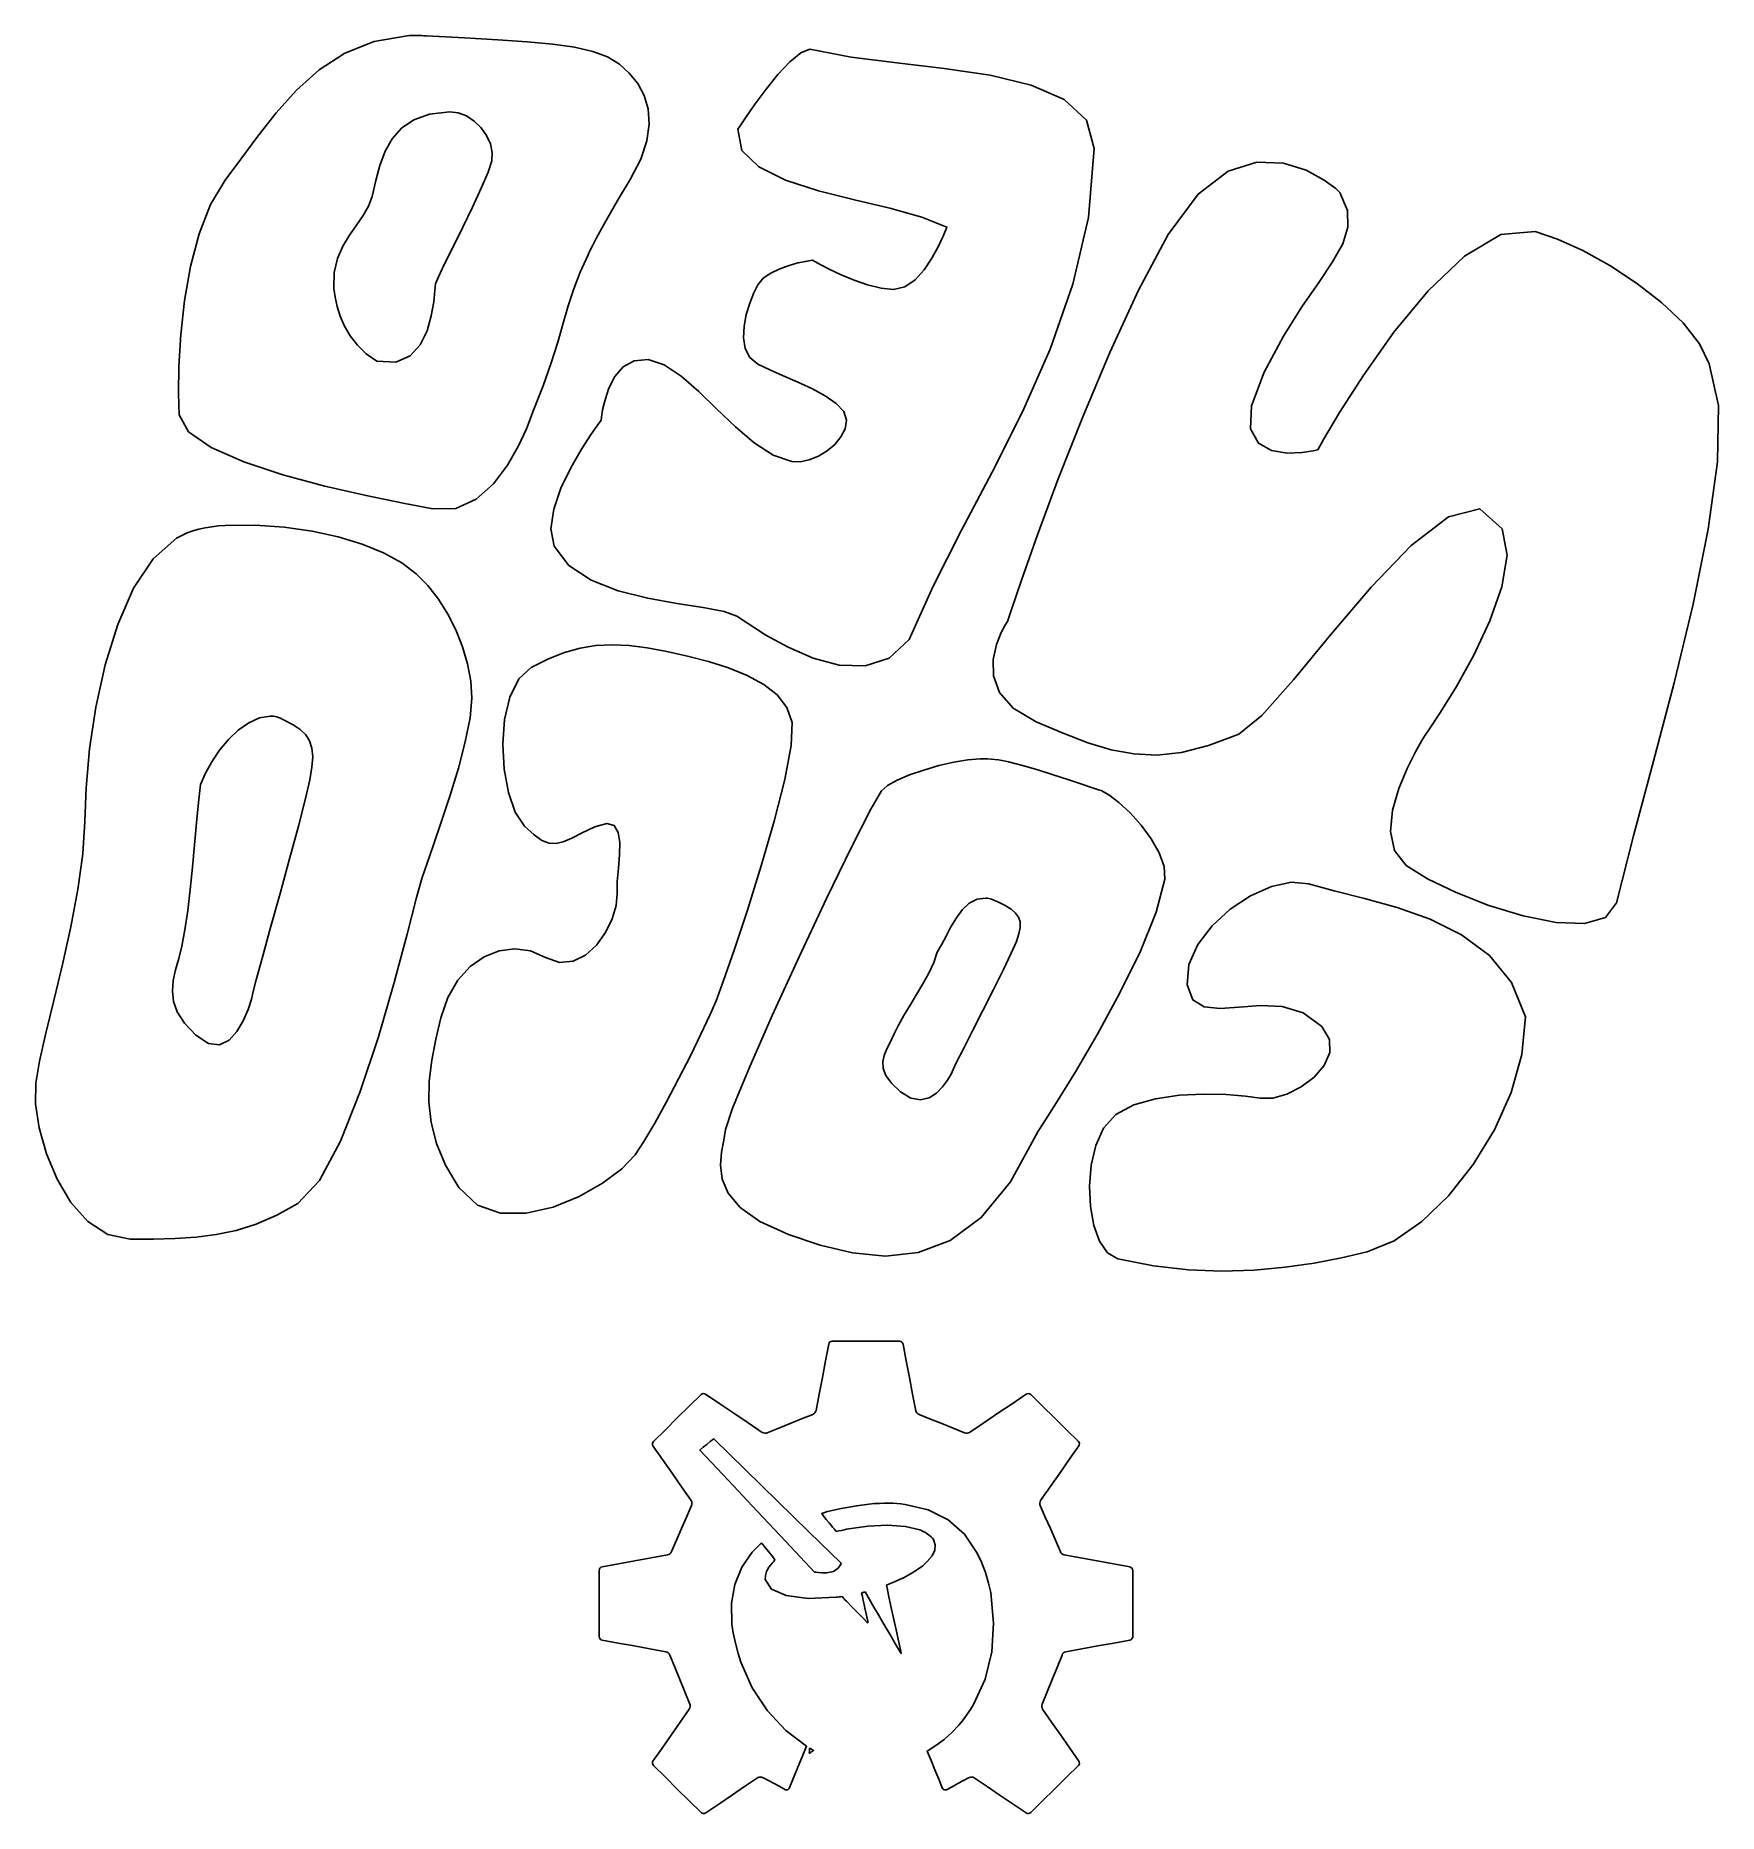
# Model space of a CAD drawing. Extents: x 8.6 to 43.9, y 6.5 to 43.8.
import ezdxf

# ---------------------------------------------------------------- set-up
doc = ezdxf.new("R2010")
doc.units = 0
doc.layers.add('Layer_1', color=7, linetype='CONTINUOUS')

msp = doc.modelspace()

# ---------------------------------------------------------------- linework, layer by layer
at = {"layer": 'Layer_1', "color": 7}
for points in [[(16.38544, 43.776706), (16.434901, 43.779423), (16.484701, 43.780782), (16.534908, 43.781462), (16.585524, 43.781659), (16.636547, 43.781101), (16.688045, 43.779743), (16.739951, 43.777704), (16.792333, 43.774987), (17.587706, 43.730554), (18.291788, 43.691421), (18.908975, 43.650657), (19.443642, 43.6014), (19.900178, 43.536654), (20.282966, 43.449582), (20.596386, 43.333241), (20.844829, 43.180723), (21.05066, 42.99293), (21.226421, 42.774612), (21.361757, 42.52462), (21.446302, 42.241813), (21.469673, 41.925036), (21.421571, 41.573148), (21.291596, 41.185), (21.069398, 40.759445), (20.823421, 40.351139), (20.625818, 40.012397), (20.471784, 39.738558), (20.356524, 39.524962), (20.275234, 39.36694), (20.223124, 39.25984), (20.195405, 39.199034), (20.187252, 39.179807), (20.018503, 38.818053), (19.883683, 38.465893), (19.769217, 38.111383), (19.661526, 37.742571), (19.547047, 37.34752), (19.412193, 36.914267), (19.243403, 36.430881), (19.027096, 35.885405), (18.993329, 35.786878), (18.892513, 35.529372), (18.725503, 35.16999), (18.493121, 34.765856), (18.196197, 34.374067), (17.835551, 34.051739), (17.41202, 33.855991), (16.926419, 33.843897), (16.305278, 33.964083), (15.523785, 34.125427), (14.655777, 34.325537), (13.775078, 34.562009), (12.955532, 34.832444), (12.270963, 35.134444), (11.795206, 35.465617), (11.602094, 35.823566), (11.585245, 36.270855), (11.593669, 36.84526), (11.634365, 37.5072), (11.714262, 38.217084), (11.840318, 38.935325), (12.019483, 39.62234), (12.258699, 40.238542), (12.564918, 40.744348), (12.897131, 41.188248), (13.250453, 41.669813), (13.635088, 42.160944), (14.061248, 42.633528), (14.539152, 43.059464), (15.079003, 43.410645), (15.691006, 43.658959), (16.385386, 43.776305), (16.385386, 43.776319), (16.385386, 43.776332), (16.385386, 43.776339), (16.385386, 43.776352), (16.385386, 43.776366), (16.385386, 43.77638), (16.385386, 43.776386), (16.38544, 43.776706)], [(26.926692, 31.104959), (26.503304, 30.713061), (26.003021, 30.551106), (25.460181, 30.568838), (24.909133, 30.71605), (24.384229, 30.942487), (23.919799, 31.197921), (23.550192, 31.432103), (23.309752, 31.594813), (23.04215, 31.691159), (22.604617, 31.772924), (22.05185, 31.859887), (21.438529, 31.971805), (20.819358, 32.128447), (20.249016, 32.349585), (19.782201, 32.654982), (19.473597, 33.064409), (19.404821, 33.424334), (19.464405, 33.83959), (19.615585, 34.278319), (19.82164, 34.708691), (20.045848, 35.098857), (20.251476, 35.416966), (20.401786, 35.631187), (20.460078, 35.709671), (20.466193, 35.768439), (20.490583, 35.92248), (20.540655, 36.138515), (20.624147, 36.383255), (20.748735, 36.623409), (20.922131, 36.825667), (21.152047, 36.956743), (21.446179, 36.983376), (21.784384, 36.870222), (22.139486, 36.631372), (22.508618, 36.307529), (22.888925, 35.93939), (23.277555, 35.567656), (23.671661, 35.233038), (24.068376, 34.976225), (24.464854, 34.83792), (24.639663, 34.834523), (24.828448, 34.874743), (25.019719, 34.95282), (25.201982, 35.063005), (25.363747, 35.199558), (25.493526, 35.356703), (25.579816, 35.528693), (25.611137, 35.709766), (25.553524, 35.888876), (25.397037, 36.058794), (25.166055, 36.219533), (24.884981, 36.371087), (24.578218, 36.513455), (24.270172, 36.646631), (23.985245, 36.770628), (23.747842, 36.88544), (23.581505, 37.025322), (23.485818, 37.214569), (23.449199, 37.438261), (23.460137, 37.681472), (23.507016, 37.929277), (23.578305, 38.166747), (23.662435, 38.378958), (23.747849, 38.550981), (23.860168, 38.685706), (24.019908, 38.797067), (24.20783, 38.886734), (24.404713, 38.956366), (24.591317, 39.007592), (24.748415, 39.042174), (24.856772, 39.061673), (24.897196, 39.067787), (24.94326, 39.041359), (25.070375, 38.971706), (25.261783, 38.873241), (25.500755, 38.760366), (25.770551, 38.647483), (26.054438, 38.549018), (26.335682, 38.479366), (26.597557, 38.452937), (26.834559, 38.509124), (27.050227, 38.657328), (27.241404, 38.866862), (27.404915, 39.107056), (27.537601, 39.347245), (27.636298, 39.556778), (27.697851, 39.704982), (27.719049, 39.761169), (27.193812, 39.971361), (26.522843, 40.155227), (25.77566, 40.332557), (25.021819, 40.523136), (24.330849, 40.746747), (23.77228, 41.023188), (23.41565, 41.372229), (23.330508, 41.813676), (23.377522, 41.885876), (23.505161, 42.076223), (23.693409, 42.34534), (23.922238, 42.653835), (24.171618, 42.962323), (24.421522, 43.23144), (24.651913, 43.421787), (24.842763, 43.493987), (25.706959, 43.32909), (26.669308, 43.205976), (27.663888, 43.090105), (28.62477, 42.946928), (29.486031, 42.741912), (30.181757, 42.440517), (30.646024, 42.008188), (30.812905, 41.410384), (30.688086, 39.964051), (30.362273, 38.56052), (29.884404, 37.200981), (29.303388, 35.886628), (28.668163, 34.618651), (28.027632, 33.398245), (27.430739, 32.226607), (26.926692, 31.104959)], [(15.65088, 40.4056), (15.577485, 40.20373), (15.462442, 40.005481), (15.322764, 39.803366), (15.17545, 39.589899), (15.037498, 39.357585), (14.925913, 39.098944), (14.857695, 38.806483), (14.849882, 38.472721), (14.872438, 38.291641), (14.915036, 38.095315), (14.98053, 37.889953), (15.071733, 37.681771), (15.191477, 37.476973), (15.342596, 37.281775), (15.527909, 37.102393), (15.750243, 36.94503), (16.148398, 36.928793), (16.446858, 37.056846), (16.660638, 37.288365), (16.804752, 37.582497), (16.894216, 37.898398), (16.944016, 38.195227), (16.969221, 38.432134), (16.98478, 38.568265), (17.04348, 38.71543), (17.172912, 38.987686), (17.350378, 39.347591), (17.553165, 39.757717), (17.758582, 40.180617), (17.943929, 40.578847), (18.086501, 40.914973), (18.163599, 41.151553), (18.17345, 41.32997), (18.134317, 41.51099), (18.053434, 41.686241), (17.938161, 41.847354), (17.795792, 41.985958), (17.633647, 42.09369), (17.459028, 42.162174), (17.279259, 42.183031), (16.857283, 42.132008), (16.524011, 42.014724), (16.266308, 41.83986), (16.071008, 41.616093), (15.924971, 41.352105), (15.815051, 41.05658), (15.728087, 40.738193), (15.65088, 40.4056)], [(43.719093, 36.88826), (43.519349, 37.313978), (43.176028, 37.749195), (42.724268, 38.177984), (42.199194, 38.584435), (41.635931, 38.952615), (41.069618, 39.266607), (40.535378, 39.510491), (40.068339, 39.668349), (39.350472, 39.606999), (38.588511, 39.151632), (37.825539, 38.426203), (37.104662, 37.55469), (36.468968, 36.661041), (35.961545, 35.869242), (35.625487, 35.303254), (35.503895, 35.087042), (35.410987, 35.066049), (35.17531, 35.029633), (34.861393, 35.01754), (34.533787, 35.069582), (34.257047, 35.225538), (34.095717, 35.525201), (34.114332, 36.008349), (34.37745, 36.714775), (34.783194, 37.46933), (35.172456, 38.088548), (35.523937, 38.599722), (35.816323, 39.030169), (36.028316, 39.407181), (36.138617, 39.758064), (36.125912, 40.110122), (35.968903, 40.490661), (35.881328, 40.568397), (35.636479, 40.749281), (35.261152, 40.95482), (34.782162, 41.106523), (34.22629, 41.125886), (33.620361, 40.934424), (32.991162, 40.45364), (32.365503, 39.605043), (31.744437, 38.436564), (31.138691, 37.131981), (30.569062, 35.781266), (30.05636, 34.474387), (29.621374, 33.301315), (29.284922, 32.352017), (29.067793, 31.716459), (28.990796, 31.484614), (28.950848, 31.421974), (28.859176, 31.250928), (28.758129, 30.996941), (28.69006, 30.685457), (28.697262, 30.341912), (28.822149, 29.991742), (29.107021, 29.660392), (29.594225, 29.373305), (30.161395, 29.135468), (30.678384, 28.938034), (31.165208, 28.790177), (31.641895, 28.701094), (32.128461, 28.679964), (32.64492, 28.736015), (33.211295, 28.878383), (33.8476, 29.116275), (34.330952, 29.507412), (34.995473, 30.257843), (35.780301, 31.208975), (36.624578, 32.20221), (37.467448, 33.078968), (38.248037, 33.680644), (38.905506, 33.84866), (39.378972, 33.424416), (39.477934, 32.875223), (39.372151, 32.21236), (39.120658, 31.493433), (38.782494, 30.776048), (38.416705, 30.117805), (38.082325, 29.576317), (37.838407, 29.209176), (37.743977, 29.073996), (37.689489, 28.985715), (37.553799, 28.747062), (37.378494, 28.397348), (37.205179, 27.975855), (37.075461, 27.521894), (37.030961, 27.074754), (37.113243, 26.673731), (37.363928, 26.358137), (37.809763, 26.081397), (38.408763, 25.792007), (39.099399, 25.52185), (39.820181, 25.302784), (40.509595, 25.166694), (41.106128, 25.145429), (41.548289, 25.270907), (41.774556, 25.574972), (42.134651, 26.982267), (42.553834, 28.54884), (42.985844, 30.196024), (43.38442, 31.845165), (43.703296, 33.417622), (43.896205, 34.83472), (43.916927, 36.01782), (43.719093, 36.88826)], [(12.567357, 33.497206), (13.193417, 33.501962), (13.804198, 33.461606), (14.389534, 33.379956), (14.939264, 33.260775), (15.443215, 33.107843), (15.891225, 32.924935), (16.273122, 32.715822), (16.578736, 32.48429), (16.820412, 32.23569), (17.04242, 31.95181), (17.240879, 31.639123), (17.411932, 31.304091), (17.551711, 30.953161), (17.656339, 30.592807), (17.721969, 30.229485), (17.744729, 29.869654), (17.707362, 29.457911), (17.607239, 28.958308), (17.462445, 28.406486), (17.29106, 27.838086), (17.111141, 27.288758), (16.940761, 26.794141), (16.797985, 26.389878), (16.700886, 26.11161), (16.586298, 25.692257), (16.387098, 24.917789), (16.115366, 23.903384), (15.7832, 22.764255), (15.402703, 21.615595), (14.985952, 20.572587), (14.545049, 19.750446), (14.092093, 19.264356), (13.647351, 19.018189), (13.21829, 18.833175), (12.797789, 18.700597), (12.378715, 18.611704), (11.953961, 18.55776), (11.516394, 18.53004), (11.058893, 18.519849), (10.574345, 18.51849), (10.100919, 18.617465), (9.684115, 18.887065), (9.32781, 19.286307), (9.035879, 19.774197), (8.812194, 20.309761), (8.660619, 20.852011), (8.585036, 21.359957), (8.589113, 21.792619), (8.668249, 22.251051), (8.801398, 22.841381), (8.968659, 23.530238), (9.150127, 24.284249), (9.325915, 25.070043), (9.476116, 25.85424), (9.580832, 26.603468), (9.62017, 27.284355), (9.644492, 27.991447), (9.7207, 28.808364), (9.85374, 29.685367), (10.048551, 30.572697), (10.310066, 31.420608), (10.643223, 32.179361), (11.052949, 32.799198), (11.544182, 33.230379), (11.653198, 33.289759), (11.768465, 33.341053), (11.889548, 33.384603), (12.016018, 33.420747), (12.147454, 33.449757), (12.283423, 33.471974), (12.423501, 33.487736), (12.567357, 33.497206)], [(19.001163, 30.526185), (19.352161, 30.699799), (19.688905, 30.831582), (20.018992, 30.923444), (20.350056, 30.97732), (20.689688, 30.99512), (21.045517, 30.978815), (21.425152, 30.930238), (21.836202, 30.851373), (22.272078, 30.752806), (22.710168, 30.640188), (23.134073, 30.508066), (23.527384, 30.350948), (23.873688, 30.163379), (24.156576, 29.939877), (24.359649, 29.674979), (24.466491, 29.363203), (24.449574, 28.881101), (24.314407, 28.163682), (24.094044, 27.293181), (23.821544, 26.351832), (23.529966, 25.421856), (23.25239, 24.585495), (23.02187, 23.924982), (22.871478, 23.52254), (22.740293, 23.21948), (22.555476, 22.82356), (22.332218, 22.366684), (22.085705, 21.880771), (21.831134, 21.397732), (21.58369, 20.949464), (21.358564, 20.567879), (21.170941, 20.284895), (20.894412, 19.99401), (20.490746, 19.691216), (19.996993, 19.411772), (19.450171, 19.190933), (18.887329, 19.063953), (18.345501, 19.065991), (17.861715, 19.232519), (17.47301, 19.598675), (17.192696, 20.067759), (17.001778, 20.522182), (16.888835, 20.965898), (16.842432, 21.402854), (16.851196, 21.837011), (16.903646, 22.272316), (16.988428, 22.71273), (17.094081, 23.162193), (17.242985, 23.593306), (17.451853, 23.95275), (17.708619, 24.237418), (18.001223, 24.444193), (18.317605, 24.569977), (18.645715, 24.611624), (18.973471, 24.566105), (19.288827, 24.430225), (19.588633, 24.323586), (19.8725, 24.349743), (20.132479, 24.481506), (20.360628, 24.691726), (20.549005, 24.953233), (20.689668, 25.238867), (20.774674, 25.521463), (20.796075, 25.77386), (20.798793, 26.024035), (20.821009, 26.30174), (20.844177, 26.582481), (20.849612, 26.841747), (20.819379, 27.055038), (20.7348, 27.197841), (20.577424, 27.24567), (20.328825, 27.174), (20.059375, 27.043739), (19.842361, 26.936876), (19.663707, 26.860546), (19.509333, 26.821888), (19.365144, 26.828003), (19.217076, 26.886023), (19.051038, 27.003118), (18.852945, 27.186406), (18.657461, 27.478827), (18.512233, 27.890665), (18.422715, 28.380091), (18.394316, 28.905233), (18.432499, 29.42426), (18.54267, 29.895308), (18.730273, 30.27654), (19.000748, 30.52609), (19.000748, 30.52609), (19.000748, 30.52609), (19.000748, 30.52609), (19.000748, 30.52609), (19.000748, 30.526083), (19.000748, 30.526083), (19.000748, 30.526083), (19.001163, 30.526185)], [(13.513476, 29.497411), (13.285157, 29.45821), (13.059698, 29.354391), (12.8421, 29.198258), (12.637356, 29.002068), (12.450473, 28.778083), (12.286453, 28.538568), (12.150301, 28.295778), (12.047005, 28.061983), (12.006377, 27.683672), (11.965817, 27.256235), (11.924102, 26.797708), (11.880009, 26.32613), (11.832315, 25.859539), (11.779865, 25.415986), (11.721369, 25.013489), (11.655671, 24.670107), (11.589905, 24.409245), (11.525634, 24.169308), (11.476717, 23.943673), (11.457151, 23.725721), (11.480794, 23.50885), (11.561595, 23.286428), (11.713447, 23.051845), (11.950245, 22.79849), (12.216767, 22.622016), (12.448931, 22.598985), (12.647384, 22.694284), (12.81277, 22.872688), (12.945729, 23.099002), (13.046898, 23.338036), (13.116924, 23.554601), (13.156465, 23.713499), (13.219989, 23.963919), (13.348178, 24.434281), (13.520847, 25.058269), (13.717825, 25.769552), (13.918948, 26.501809), (14.10403, 27.188716), (14.252907, 27.763943), (14.3454, 28.161175), (14.388814, 28.423308), (14.403082, 28.641918), (14.386844, 28.823664), (14.338742, 28.975218), (14.257473, 29.103251), (14.141703, 29.214428), (13.990122, 29.315414), (13.801398, 29.412873), (13.762401, 29.433663), (13.724287, 29.451395), (13.686988, 29.466138), (13.650572, 29.47796), (13.614971, 29.486928), (13.580254, 29.493043), (13.54642, 29.49644), (13.513476, 29.497411)], [(28.417995, 28.600176), (28.496329, 28.600142), (28.574073, 28.598104), (28.651001, 28.594027), (28.72687, 28.587233), (28.801448, 28.578401), (28.874503, 28.567259), (28.945813, 28.553807), (29.015126, 28.537977), (29.307478, 28.459669), (29.625349, 28.366449), (29.948845, 28.266129), (30.258101, 28.166522), (30.533237, 28.075448), (30.754368, 28.000721), (30.901628, 27.950174), (30.955097, 27.931558), (31.121128, 27.844011), (31.331593, 27.683034), (31.564491, 27.464627), (31.797844, 27.204818), (32.009647, 26.919613), (32.177928, 26.625018), (32.280673, 26.337041), (32.295892, 26.071702), (32.114852, 25.381914), (31.782042, 24.565636), (31.35169, 23.690202), (30.878012, 22.822942), (30.415219, 22.031197), (30.017525, 21.382302), (29.739148, 20.94358), (29.63431, 20.782379), (29.055285, 19.722488), (28.435761, 18.972771), (27.785093, 18.490791), (27.112617, 18.234128), (26.427666, 18.160352), (25.739598, 18.227069), (25.057745, 18.391789), (24.391458, 18.612118), (23.7897, 18.889381), (23.37935, 19.180973), (23.127082, 19.479494), (22.999565, 19.777554), (22.963489, 20.067759), (22.985434, 20.342692), (23.032177, 20.594973), (23.070359, 20.817198), (23.21609, 21.264705), (23.565125, 22.107935), (24.053491, 23.212129), (24.617209, 24.442542), (25.1923, 25.664422), (25.714786, 26.74303), (26.120693, 27.543601), (26.346036, 27.931395), (26.474599, 28.038163), (26.677373, 28.149883), (26.935884, 28.260775), (27.231654, 28.365049), (27.546223, 28.456931), (27.861118, 28.530632), (28.157852, 28.580364), (28.417995, 28.600176)], [(36.538532, 18.249217), (36.00434, 18.126477), (35.42969, 18.01638), (34.817674, 17.927555), (34.171381, 17.868651), (33.493918, 17.848269), (32.788362, 17.87497), (32.057824, 17.957469), (31.305395, 18.104362), (31.093416, 18.228747), (30.924823, 18.472019), (30.80283, 18.805951), (30.730623, 19.202299), (30.711396, 19.632848), (30.748356, 20.069349), (30.844722, 20.483572), (31.003681, 20.847289), (31.265358, 21.131407), (31.643247, 21.33346), (32.100605, 21.465128), (32.600684, 21.538102), (33.106742, 21.564055), (33.582036, 21.55468), (33.989819, 21.521729), (34.293347, 21.47682), (34.55942, 21.476766), (34.858492, 21.560577), (35.159276, 21.71319), (35.430479, 21.919544), (35.640807, 22.16457), (35.758982, 22.433204), (35.753547, 22.710393), (35.593534, 22.981059), (35.194897, 23.271325), (34.754435, 23.398618), (34.299469, 23.41866), (33.857288, 23.387068), (33.455213, 23.359552), (33.120534, 23.391824), (32.880576, 23.539586), (32.762633, 23.85851), (32.800475, 24.284568), (32.986814, 24.703568), (33.287571, 25.095955), (33.668632, 25.44217), (34.09588, 25.722674), (34.5352, 25.917899), (34.952473, 26.0083), (35.313581, 25.97433), (35.851598, 25.826323), (36.485043, 25.669878), (37.1707, 25.480502), (37.865345, 25.233737), (38.525769, 24.905098), (39.108741, 24.470112), (39.571045, 23.904302), (39.869458, 23.1832), (39.792333, 22.395443), (39.565311, 21.595627), (39.214877, 20.814222), (38.767513, 20.081673), (38.249695, 19.428451), (37.687913, 18.884999), (37.108643, 18.481782), (36.538532, 18.249217)], [(28.538751, 25.676903), (28.35214, 25.657268), (28.18833, 25.571188), (28.044311, 25.434452), (27.917073, 25.262863), (27.8036, 25.07221), (27.700888, 24.878268), (27.605915, 24.696842), (27.51567, 24.543705), (27.440794, 24.325536), (27.338306, 24.102211), (27.216483, 23.876589), (27.083586, 23.651558), (26.947896, 23.429972), (26.817669, 23.214725), (26.701179, 23.008669), (26.606702, 22.814687), (26.532416, 22.656808), (26.460787, 22.511892), (26.403514, 22.374531), (26.372329, 22.239345), (26.379123, 22.100937), (26.435106, 21.953915), (26.552261, 21.792891), (26.742269, 21.612469), (26.963108, 21.477656), (27.163836, 21.442327), (27.342777, 21.484246), (27.498244, 21.581339), (27.628539, 21.711437), (27.731991, 21.852379), (27.806909, 21.982029), (27.851613, 22.078232), (27.923276, 22.229751), (28.06561, 22.513564), (28.256719, 22.889842), (28.47469, 23.318747), (28.697635, 23.760452), (28.903636, 24.175117), (29.070809, 24.522908), (29.177237, 24.763987), (29.232133, 24.92459), (29.258765, 25.060382), (29.256727, 25.17571), (29.224659, 25.274909), (29.162154, 25.362327), (29.068499, 25.442306), (28.942939, 25.519187), (28.784741, 25.597311), (28.752062, 25.613888), (28.719994, 25.628495), (28.68847, 25.6412), (28.65749, 25.652003), (28.627053, 25.660903), (28.597227, 25.667969), (28.567945, 25.673404), (28.538751, 25.676903)], [(26.726369, 16.376291), (26.751024, 16.371465), (26.7727, 16.358422), (26.789175, 16.33912), (26.798222, 16.315634), (26.864813, 15.965975), (26.931404, 15.61632), (26.997995, 15.266661), (27.064586, 14.917002), (27.073596, 14.892159), (27.089656, 14.868974), (27.110616, 14.850087), (27.134215, 14.838137), (27.372395, 14.742175), (27.610575, 14.646209), (27.848756, 14.550247), (28.086936, 14.454282), (28.112571, 14.446591), (28.141259, 14.44546), (28.169533, 14.4507), (28.193887, 14.461897), (28.491035, 14.662235), (28.78818, 14.862569), (29.085328, 15.062908), (29.382476, 15.263242), (29.405925, 15.27327), (29.431673, 15.275155), (29.456705, 15.269236), (29.478005, 15.255325), (29.728263, 15.009353), (29.978522, 14.76338), (30.228785, 14.517404), (30.479043, 14.271432), (30.493293, 14.250773), (30.499476, 14.226005), (30.497591, 14.200521), (30.487186, 14.177675), (30.286833, 13.890619), (30.086483, 13.603559), (29.88613, 13.316502), (29.685781, 13.029442), (29.674622, 13.005579), (29.669683, 12.977871), (29.671191, 12.949747), (29.679447, 12.92464), (29.784872, 12.682803), (29.8903, 12.440966), (29.995724, 12.199126), (30.101152, 11.957289), (30.113819, 11.933953), (30.133422, 11.913332), (30.157323, 11.897574), (30.182845, 11.888904), (30.526879, 11.826033), (30.870917, 11.76316), (31.214951, 11.70029), (31.558989, 11.637416), (31.582551, 11.628217), (31.601739, 11.611366), (31.61467, 11.58935), (31.61942, 11.564657), (31.61942, 11.216793), (31.61942, 10.868933), (31.61942, 10.521068), (31.61942, 10.173204), (31.614481, 10.148436), (31.601136, 10.126345), (31.581533, 10.109493), (31.557858, 10.100408), (31.222453, 10.039189), (30.887048, 9.977974), (30.551643, 9.916755), (30.216238, 9.855536), (30.19098, 9.846715), (30.167645, 9.830806), (30.148758, 9.810034), (30.136845, 9.786623), (30.032141, 9.529209), (29.927437, 9.271791), (29.822732, 9.014378), (29.718028, 8.75696), (29.7103, 8.731777), (29.709546, 8.70388), (29.715163, 8.676436), (29.72685, 8.652723), (29.917273, 8.379725), (30.107696, 8.10673), (30.298124, 7.833731), (30.488547, 7.560733), (30.498801, 7.537699), (30.500686, 7.512252), (30.49424, 7.487635), (30.480027, 7.466976), (30.229625, 7.220864), (29.979223, 6.974756), (29.728825, 6.728644), (29.478423, 6.482532), (29.457161, 6.468735), (29.432129, 6.462627), (29.406381, 6.464512), (29.38297, 6.474389), (29.110273, 6.658457), (28.837576, 6.842521), (28.564879, 7.026588), (28.292182, 7.210652), (28.268244, 7.221547), (28.24046, 7.225995), (28.212374, 7.223733), (28.187493, 7.214459), (28.067396, 7.151174), (27.9473, 7.08789), (27.827203, 7.024601), (27.707107, 6.961316), (27.683658, 6.954908), (27.660926, 6.958301), (27.641436, 6.970176), (27.627676, 6.98959), (27.547279, 7.185518), (27.46688, 7.381445), (27.386483, 7.577369), (27.306087, 7.773296), (27.488673, 7.887727), (27.662871, 8.01657), (27.825228, 8.158614), (27.97229, 8.312666), (28.045652, 8.404606), (28.13099, 8.522142), (28.21349, 8.644139), (28.278347, 8.749462), (28.520206, 9.282732), (28.66083, 9.852517), (28.700104, 10.457719), (28.637917, 11.097247), (28.592535, 11.299617), (28.525405, 11.520493), (28.444345, 11.736835), (28.357178, 11.925607), (28.087282, 12.323886), (27.744262, 12.627624), (27.32828, 12.836666), (26.839506, 12.950867), (26.752139, 12.960819), (26.666334, 12.968058), (26.580241, 12.972657), (26.492019, 12.974542), (26.399774, 12.973788), (26.301565, 12.970772), (26.195459, 12.965268), (26.07952, 12.956899), (25.827015, 12.922329), (25.496375, 12.862011), (25.210069, 12.800193), (25.090564, 12.76113), (25.103871, 12.740999), (25.137122, 12.697193), (25.18535, 12.636128), (25.243568, 12.564222), (25.280814, 12.518588), (25.31806, 12.47295), (25.355306, 12.427316), (25.392553, 12.381678), (25.447924, 12.392874), (25.5033, 12.404033), (25.558672, 12.415229), (25.614047, 12.426388), (26.056912, 12.493842), (26.474274, 12.514351), (26.846405, 12.487961), (27.153581, 12.414754), (27.183929, 12.401635), (27.223026, 12.381617), (27.265799, 12.35749), (27.307188, 12.332006), (27.355966, 12.298906), (27.389971, 12.271085), (27.414663, 12.243263), (27.43551, 12.210164), (27.47238, 12.101445), (27.463181, 11.989698), (27.407353, 11.87278), (27.304327, 11.748551), (27.211, 11.66353), (27.099442, 11.580193), (26.965487, 11.495691), (26.804967, 11.407171), (26.726448, 11.370189), (26.615655, 11.321938), (26.511204, 11.278796), (26.451726, 11.257157), (26.461227, 11.19955), (26.493647, 11.043293), (26.543956, 10.812385), (26.607068, 10.530817), (26.669926, 10.250629), (26.719425, 10.023371), (26.750564, 9.872391), (26.758367, 9.821023), (26.723986, 9.877175), (26.639914, 10.018911), (26.518845, 10.22481), (26.373487, 10.473459), (26.280571, 10.632845), (26.187659, 10.792231), (26.094743, 10.951613), (26.001831, 11.110999), (25.992331, 11.109114), (25.982831, 11.106853), (25.973331, 11.104968), (25.963831, 11.102706), (25.954519, 11.100444), (25.94517, 11.098559), (25.93582, 11.096297), (25.926509, 11.094412), (25.944642, 11.01348), (25.962775, 10.932545), (25.980908, 10.851614), (25.999041, 10.770679), (26.039077, 10.59075), (26.057926, 10.496538), (26.059434, 10.464117), (26.046994, 10.469545), (25.985843, 10.53015), (25.868992, 10.649093), (25.731547, 10.790489), (25.6086, 10.918472), (25.585868, 10.942449), (25.563135, 10.966425), (25.540403, 10.990401), (25.517671, 11.014378), (25.485438, 11.010985), (25.453206, 11.007592), (25.420974, 11.004199), (25.388741, 11.000806), (24.808028, 10.976981), (24.347425, 11.036254), (24.036694, 11.171136), (23.905593, 11.374166), (23.907101, 11.456888), (23.933, 11.543237), (23.982533, 11.631912), (24.055095, 11.721612), (24.07647, 11.745324), (24.093623, 11.765908), (24.104857, 11.781176), (24.108627, 11.788904), (24.06585, 11.845633), (23.972437, 11.963664), (23.877365, 12.081728), (23.829612, 12.138567), (23.805108, 12.121941), (23.753144, 12.07443), (23.690229, 12.011827), (23.632866, 11.949934), (23.410652, 11.630713), (23.265267, 11.271226), (23.197108, 10.873034), (23.20657, 10.437698), (23.23458, 10.252043), (23.279705, 10.033621), (23.333848, 9.817596), (23.38893, 9.639112), (23.633534, 9.095841), (23.951495, 8.614919), (24.334084, 8.20461), (24.772557, 7.873175), (24.681801, 7.652295), (24.591045, 7.431415), (24.50029, 7.210531), (24.409534, 6.989651), (24.395774, 6.97001), (24.376284, 6.958172), (24.353551, 6.955157), (24.330103, 6.961603), (24.210006, 7.024892), (24.08991, 7.088176), (23.969813, 7.151465), (23.849717, 7.214749), (23.824835, 7.22391), (23.796712, 7.226172), (23.768928, 7.221611), (23.74499, 7.210452), (23.472293, 7.026388), (23.199596, 6.842321), (22.926903, 6.658257), (22.654206, 6.47419), (22.630531, 6.464388), (22.604443, 6.46288), (22.579223, 6.469213), (22.558112, 6.483162), (22.307853, 6.729274), (22.057594, 6.975382), (21.807339, 7.221494), (21.557081, 7.467602), (21.54283, 7.488261), (21.536195, 7.512878), (21.537703, 7.538325), (21.547844, 7.561358), (21.738415, 7.834357), (21.928982, 8.107352), (22.119552, 8.38035), (22.310122, 8.653345), (22.321696, 8.676869), (22.327087, 8.704314), (22.325956, 8.732361), (22.318115, 8.75762), (22.21355, 9.015033), (22.108989, 9.272451), (22.004424, 9.529865), (21.899863, 9.787279), (21.887724, 9.810728), (21.868875, 9.831537), (21.84569, 9.847446), (21.82047, 9.856192), (21.485065, 9.917407), (21.14966, 9.978626), (20.814255, 10.039841), (20.47885, 10.101056), (20.455288, 10.110255), (20.4361, 10.127068), (20.423169, 10.149084), (20.418419, 10.173852), (20.418042, 10.521717), (20.417665, 10.869581), (20.417288, 11.217445), (20.416911, 11.56531), (20.421586, 11.589965), (20.434743, 11.611905), (20.454233, 11.628719), (20.47787, 11.638068), (20.821761, 11.700942), (21.165652, 11.763812), (21.509543, 11.826686), (21.853433, 11.889556), (21.879106, 11.898302), (21.903196, 11.914022), (21.922987, 11.934606), (21.93573, 11.957941), (22.040871, 12.199778), (22.146013, 12.441611), (22.251154, 12.683448), (22.356296, 12.925281), (22.364703, 12.950388), (22.366587, 12.978511), (22.361875, 13.00622), (22.350528, 13.030083), (22.149888, 13.317143), (21.949248, 13.604203), (21.748612, 13.891264), (21.547973, 14.178324), (21.537794, 14.201169), (21.536286, 14.226653), (21.542921, 14.251421), (21.557209, 14.27208), (21.807467, 14.518053), (22.057726, 14.764029), (22.307985, 15.010001), (22.558244, 15.255974), (22.579393, 15.269884), (22.604161, 15.275765), (22.629569, 15.273504), (22.652603, 15.263476), (22.949748, 15.063141), (23.246892, 14.862807), (23.544041, 14.662469), (23.841185, 14.462134), (23.865312, 14.450938), (23.893624, 14.44566), (23.922464, 14.446791), (23.948212, 14.454519), (24.186678, 14.550481), (24.425141, 14.646447), (24.663608, 14.742409), (24.902074, 14.838371), (24.925825, 14.850321), (24.946973, 14.869208), (24.963222, 14.892393), (24.972232, 14.917236), (25.038393, 15.266895), (25.104554, 15.616554), (25.170715, 15.966209), (25.236876, 16.315867), (25.246188, 16.339354), (25.263114, 16.358655), (25.285319, 16.371699), (25.310464, 16.376487), (25.664424, 16.376487), (26.018384, 16.376487), (26.372344, 16.376487), (26.726305, 16.376487), (26.726399, 16.376487), (26.726493, 16.376487), (26.726587, 16.376487), (26.726682, 16.376487), (26.726648, 16.376479), (26.726614, 16.376476), (26.72658, 16.376468), (26.726369, 16.376291)], [(22.825195, 14.326887), (22.751268, 14.267458), (22.677341, 14.208034), (22.603414, 14.148606), (22.529487, 14.089178), (23.132552, 13.449288), (23.735622, 12.809403), (24.338687, 12.169513), (24.941756, 11.529624), (24.963885, 11.526985), (25.021549, 11.52084), (25.101745, 11.514771), (25.191453, 11.512132), (25.34112, 11.543836), (25.434391, 11.613209), (25.482279, 11.682507), (25.495813, 11.713986), (24.828166, 12.36725), (24.160519, 13.020519), (23.492872, 13.673784), (22.825225, 14.327049), (22.825225, 14.327045), (22.825225, 14.327045), (22.825225, 14.327041), (22.825195, 14.326887)], [(24.834179, 7.835616), (24.85514, 7.822836), (24.875949, 7.80983), (24.896872, 7.797013), (24.918134, 7.784798), (24.907088, 7.777145), (24.895025, 7.768739), (24.884017, 7.761048), (24.876175, 7.755582), (24.858985, 7.744084), (24.844358, 7.735036), (24.833991, 7.729381), (24.82958, 7.727873), (24.829339, 7.738165), (24.83047, 7.763159), (24.832354, 7.79739), (24.834616, 7.835428), (24.834541, 7.835439), (24.834469, 7.835446), (24.834394, 7.835458), (24.834179, 7.835616)]]:
    msp.add_lwpolyline(points, close=True, dxfattribs=at)

doc.saveas('drawing.dxf')
